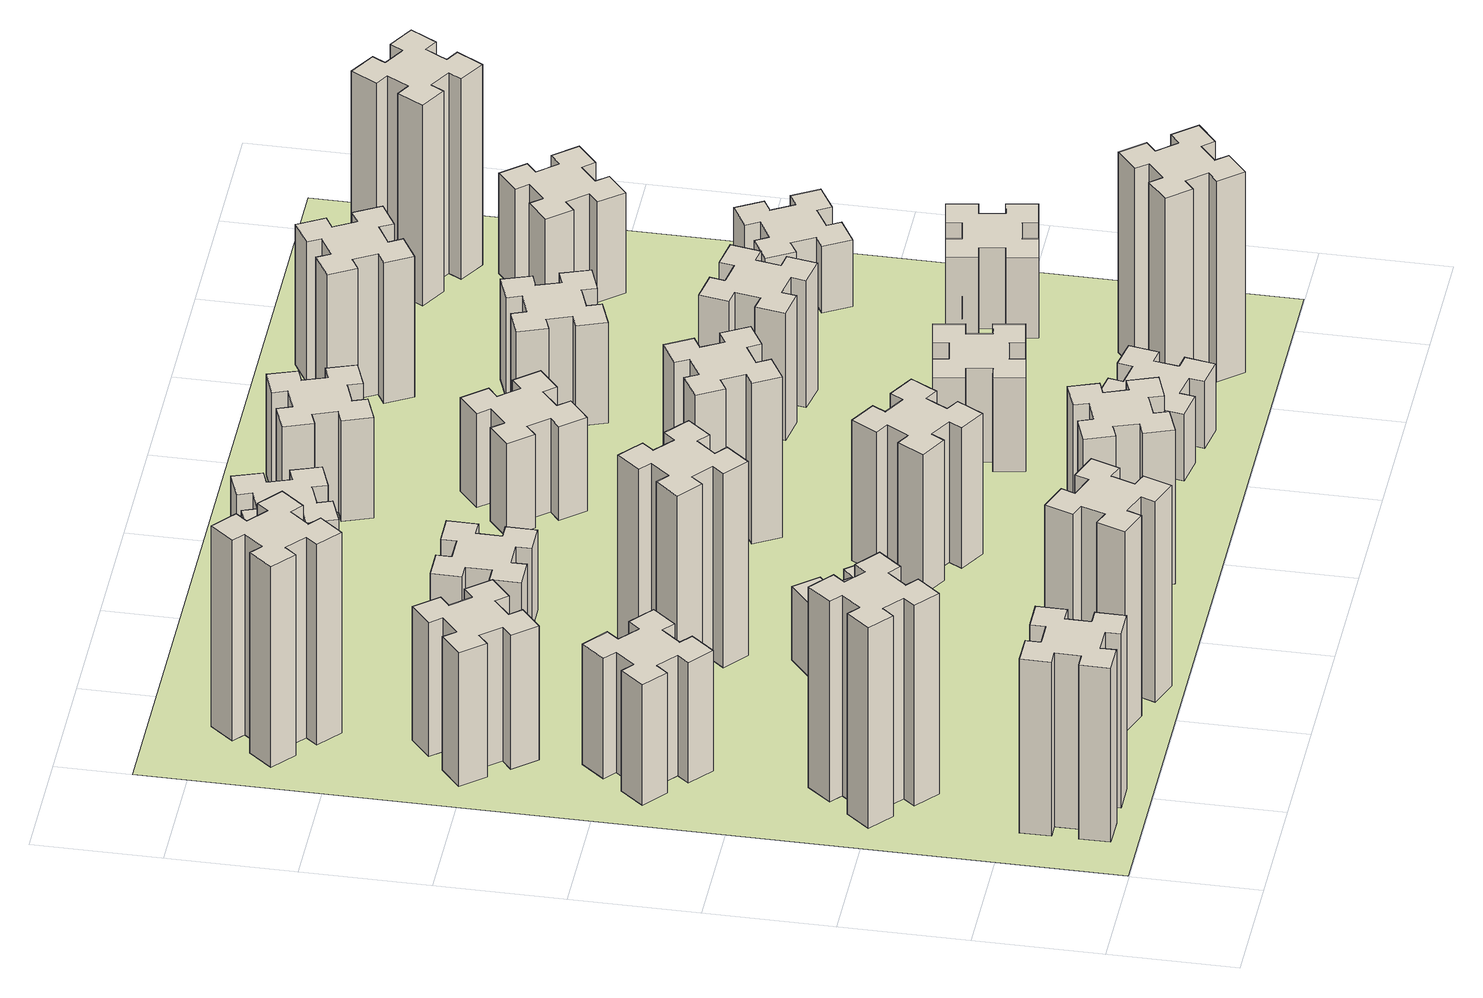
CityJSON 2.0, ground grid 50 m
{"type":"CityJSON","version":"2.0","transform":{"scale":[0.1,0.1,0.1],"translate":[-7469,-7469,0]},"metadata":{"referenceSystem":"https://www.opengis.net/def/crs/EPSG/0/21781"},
"CityObjects":{
"building1":{"type":"Building","attributes":{"class":"1000","function":"1000","usage":"1000","yearOfConstruction":2016,"roofType":"1000","measuredHeight":78,"storeysAboveGround":30,"storeysBelowGround":0},"geometry":[{"type":"Solid","lod":"1","boundaries":[[[[0,1,2,3,4,5,6,7,8,9,10,11,12,13,14,15,16,17,18,19]],[[17,16,20,21]],[[16,15,22,20]],[[15,14,23,22]],[[14,13,24,23]],[[13,12,25,24]],[[12,11,26,25]],[[11,10,27,26]],[[10,9,28,27]],[[9,8,29,28]],[[8,7,30,29]],[[7,6,31,30]],[[6,5,32,31]],[[5,4,33,32]],[[4,3,34,33]],[[3,2,35,34]],[[2,1,36,35]],[[1,0,37,36]],[[0,19,38,37]],[[19,18,39,38]],[[18,17,21,39]],[[24,25,26,27,28,29,30,31,32,33,34,35,36,37,38,39,21,20,22,23]]]]}]},
"building2":{"type":"Building","attributes":{"class":"1000","function":"1000","usage":"1000","yearOfConstruction":2016,"roofType":"1000","measuredHeight":90,"storeysAboveGround":30,"storeysBelowGround":0},"geometry":[{"type":"Solid","lod":"1","boundaries":[[[[40,41,42,43,44,45,46,47,48,49,50,51,52,53,54,55,56,57,58,59]],[[57,56,60,61]],[[56,55,62,60]],[[55,54,63,62]],[[54,53,64,63]],[[53,52,65,64]],[[52,51,66,65]],[[51,50,67,66]],[[50,49,68,67]],[[49,48,69,68]],[[48,47,70,69]],[[47,46,71,70]],[[46,45,72,71]],[[45,44,73,72]],[[44,43,74,73]],[[43,42,75,74]],[[42,41,76,75]],[[41,40,77,76]],[[40,59,78,77]],[[59,58,79,78]],[[58,57,61,79]],[[64,65,66,67,68,69,70,71,72,73,74,75,76,77,78,79,61,60,62,63]]]]}]},
"building3":{"type":"Building","attributes":{"class":"1000","function":"1000","usage":"1000","yearOfConstruction":2016,"roofType":"1000","measuredHeight":54,"storeysAboveGround":30,"storeysBelowGround":0},"geometry":[{"type":"Solid","lod":"1","boundaries":[[[[80,81,82,83,84,85,86,87,88,89,90,91,92,93,94,95,96,97,98,99]],[[97,96,100,101]],[[96,95,102,100]],[[95,94,103,102]],[[94,93,104,103]],[[93,92,105,104]],[[92,91,106,105]],[[91,90,107,106]],[[90,89,108,107]],[[89,88,109,108]],[[88,87,110,109]],[[87,86,111,110]],[[86,85,112,111]],[[85,84,113,112]],[[84,83,114,113]],[[83,82,115,114]],[[82,81,116,115]],[[81,80,117,116]],[[80,99,118,117]],[[99,98,119,118]],[[98,97,101,119]],[[104,105,106,107,108,109,110,111,112,113,114,115,116,117,118,119,101,100,102,103]]]]}]},
"building4":{"type":"Building","attributes":{"class":"1000","function":"1000","usage":"1000","yearOfConstruction":2016,"roofType":"1000","measuredHeight":60,"storeysAboveGround":30,"storeysBelowGround":0},"geometry":[{"type":"Solid","lod":"1","boundaries":[[[[120,121,122,123,124,125,126,127,128,129,130,131,132,133,134,135,136,137,138,139]],[[137,136,140,141]],[[136,135,142,140]],[[135,134,143,142]],[[134,133,144,143]],[[133,132,145,144]],[[132,131,146,145]],[[131,130,147,146]],[[130,129,148,147]],[[129,128,149,148]],[[128,127,150,149]],[[127,126,151,150]],[[126,125,152,151]],[[125,124,153,152]],[[124,123,154,153]],[[123,122,155,154]],[[122,121,156,155]],[[121,120,157,156]],[[120,139,158,157]],[[139,138,159,158]],[[138,137,141,159]],[[144,145,146,147,148,149,150,151,152,153,154,155,156,157,158,159,141,140,142,143]]]]}]},
"building5":{"type":"Building","attributes":{"class":"1000","function":"1000","usage":"1000","yearOfConstruction":2016,"roofType":"1000","measuredHeight":90,"storeysAboveGround":30,"storeysBelowGround":0},"geometry":[{"type":"Solid","lod":"1","boundaries":[[[[160,161,162,163,164,165,166,167,168,169,170,171,172,173,174,175,176,177,178,179]],[[177,176,180,181]],[[176,175,182,180]],[[175,174,183,182]],[[174,173,184,183]],[[173,172,185,184]],[[172,171,186,185]],[[171,170,187,186]],[[170,169,188,187]],[[169,168,189,188]],[[168,167,190,189]],[[167,166,191,190]],[[166,165,192,191]],[[165,164,193,192]],[[164,163,194,193]],[[163,162,195,194]],[[162,161,196,195]],[[161,160,197,196]],[[160,179,198,197]],[[179,178,199,198]],[[178,177,181,199]],[[184,185,186,187,188,189,190,191,192,193,194,195,196,197,198,199,181,180,182,183]]]]}]},
"building6":{"type":"Building","attributes":{"class":"1000","function":"1000","usage":"1000","yearOfConstruction":2016,"roofType":"1000","measuredHeight":90,"storeysAboveGround":30,"storeysBelowGround":0},"geometry":[{"type":"Solid","lod":"1","boundaries":[[[[200,201,202,203,204,205,206,207,208,209,210,211,212,213,214,215,216,217,218,219]],[[217,216,220,221]],[[216,215,222,220]],[[215,214,223,222]],[[214,213,224,223]],[[213,212,225,224]],[[212,211,226,225]],[[211,210,227,226]],[[210,209,228,227]],[[209,208,229,228]],[[208,207,230,229]],[[207,206,231,230]],[[206,205,232,231]],[[205,204,233,232]],[[204,203,234,233]],[[203,202,235,234]],[[202,201,236,235]],[[201,200,237,236]],[[200,219,238,237]],[[219,218,239,238]],[[218,217,221,239]],[[224,225,226,227,228,229,230,231,232,233,234,235,236,237,238,239,221,220,222,223]]]]}]},
"building7":{"type":"Building","attributes":{"class":"1000","function":"1000","usage":"1000","yearOfConstruction":2016,"roofType":"1000","measuredHeight":33,"storeysAboveGround":30,"storeysBelowGround":0},"geometry":[{"type":"Solid","lod":"1","boundaries":[[[[240,241,242,243,244,245,246,247,248,249,250,251,252,253,254,255,256,257,258,259]],[[257,256,260,261]],[[256,255,262,260]],[[255,254,263,262]],[[254,253,264,263]],[[253,252,265,264]],[[252,251,266,265]],[[251,250,267,266]],[[250,249,268,267]],[[249,248,269,268]],[[248,247,270,269]],[[247,246,271,270]],[[246,245,272,271]],[[245,244,273,272]],[[244,243,274,273]],[[243,242,275,274]],[[242,241,276,275]],[[241,240,277,276]],[[240,259,278,277]],[[259,258,279,278]],[[258,257,261,279]],[[264,265,266,267,268,269,270,271,272,273,274,275,276,277,278,279,261,260,262,263]]]]}]},
"building8":{"type":"Building","attributes":{"class":"1000","function":"1000","usage":"1000","yearOfConstruction":2016,"roofType":"1000","measuredHeight":87,"storeysAboveGround":30,"storeysBelowGround":0},"geometry":[{"type":"Solid","lod":"1","boundaries":[[[[280,281,282,283,284,285,286,287,288,289,290,291,292,293,294,295,296,297,298,299]],[[297,296,300,301]],[[296,295,302,300]],[[295,294,303,302]],[[294,293,304,303]],[[293,292,305,304]],[[292,291,306,305]],[[291,290,307,306]],[[290,289,308,307]],[[289,288,309,308]],[[288,287,310,309]],[[287,286,311,310]],[[286,285,312,311]],[[285,284,313,312]],[[284,283,314,313]],[[283,282,315,314]],[[282,281,316,315]],[[281,280,317,316]],[[280,299,318,317]],[[299,298,319,318]],[[298,297,301,319]],[[304,305,306,307,308,309,310,311,312,313,314,315,316,317,318,319,301,300,302,303]]]]}]},
"building9":{"type":"Building","attributes":{"class":"1000","function":"1000","usage":"1000","yearOfConstruction":2016,"roofType":"1000","measuredHeight":36,"storeysAboveGround":30,"storeysBelowGround":0},"geometry":[{"type":"Solid","lod":"1","boundaries":[[[[320,321,322,323,324,325,326,327,328,329,330,331,332,333,334,335,336,337,338,339]],[[337,336,340,341]],[[336,335,342,340]],[[335,334,343,342]],[[334,333,344,343]],[[333,332,345,344]],[[332,331,346,345]],[[331,330,347,346]],[[330,329,348,347]],[[329,328,349,348]],[[328,327,350,349]],[[327,326,351,350]],[[326,325,352,351]],[[325,324,353,352]],[[324,323,354,353]],[[323,322,355,354]],[[322,321,356,355]],[[321,320,357,356]],[[320,339,358,357]],[[339,338,359,358]],[[338,337,341,359]],[[344,345,346,347,348,349,350,351,352,353,354,355,356,357,358,359,341,340,342,343]]]]}]},
"building10":{"type":"Building","attributes":{"class":"1000","function":"1000","usage":"1000","yearOfConstruction":2016,"roofType":"1000","measuredHeight":69,"storeysAboveGround":30,"storeysBelowGround":0},"geometry":[{"type":"Solid","lod":"1","boundaries":[[[[360,361,362,363,364,365,366,367,368,369,370,371,372,373,374,375,376,377,378,379]],[[377,376,380,381]],[[376,375,382,380]],[[375,374,383,382]],[[374,373,384,383]],[[373,372,385,384]],[[372,371,386,385]],[[371,370,387,386]],[[370,369,388,387]],[[369,368,389,388]],[[368,367,390,389]],[[367,366,391,390]],[[366,365,392,391]],[[365,364,393,392]],[[364,363,394,393]],[[363,362,395,394]],[[362,361,396,395]],[[361,360,397,396]],[[360,379,398,397]],[[379,378,399,398]],[[378,377,381,399]],[[384,385,386,387,388,389,390,391,392,393,394,395,396,397,398,399,381,380,382,383]]]]}]},
"building11":{"type":"Building","attributes":{"class":"1000","function":"1000","usage":"1000","yearOfConstruction":2016,"roofType":"1000","measuredHeight":51,"storeysAboveGround":30,"storeysBelowGround":0},"geometry":[{"type":"Solid","lod":"1","boundaries":[[[[400,401,402,403,404,405,406,407,408,409,410,411,412,413,414,415,416,417,418,419]],[[417,416,420,421]],[[416,415,422,420]],[[415,414,423,422]],[[414,413,424,423]],[[413,412,425,424]],[[412,411,426,425]],[[411,410,427,426]],[[410,409,428,427]],[[409,408,429,428]],[[408,407,430,429]],[[407,406,431,430]],[[406,405,432,431]],[[405,404,433,432]],[[404,403,434,433]],[[403,402,435,434]],[[402,401,436,435]],[[401,400,437,436]],[[400,419,438,437]],[[419,418,439,438]],[[418,417,421,439]],[[424,425,426,427,428,429,430,431,432,433,434,435,436,437,438,439,421,420,422,423]]]]}]},
"building12":{"type":"Building","attributes":{"class":"1000","function":"1000","usage":"1000","yearOfConstruction":2016,"roofType":"1000","measuredHeight":63,"storeysAboveGround":30,"storeysBelowGround":0},"geometry":[{"type":"Solid","lod":"1","boundaries":[[[[440,441,442,443,444,445,446,447,448,449,450,451,452,453,454,455,456,457,458,459]],[[457,456,460,461]],[[456,455,462,460]],[[455,454,463,462]],[[454,453,464,463]],[[453,452,465,464]],[[452,451,466,465]],[[451,450,467,466]],[[450,449,468,467]],[[449,448,469,468]],[[448,447,470,469]],[[447,446,471,470]],[[446,445,472,471]],[[445,444,473,472]],[[444,443,474,473]],[[443,442,475,474]],[[442,441,476,475]],[[441,440,477,476]],[[440,459,478,477]],[[459,458,479,478]],[[458,457,461,479]],[[464,465,466,467,468,469,470,471,472,473,474,475,476,477,478,479,461,460,462,463]]]]}]},
"building13":{"type":"Building","attributes":{"class":"1000","function":"1000","usage":"1000","yearOfConstruction":2016,"roofType":"1000","measuredHeight":72,"storeysAboveGround":30,"storeysBelowGround":0},"geometry":[{"type":"Solid","lod":"1","boundaries":[[[[480,481,482,483,484,485,486,487,488,489,490,491,492,493,494,495,496,497,498,499]],[[497,496,500,501]],[[496,495,502,500]],[[495,494,503,502]],[[494,493,504,503]],[[493,492,505,504]],[[492,491,506,505]],[[491,490,507,506]],[[490,489,508,507]],[[489,488,509,508]],[[488,487,510,509]],[[487,486,511,510]],[[486,485,512,511]],[[485,484,513,512]],[[484,483,514,513]],[[483,482,515,514]],[[482,481,516,515]],[[481,480,517,516]],[[480,499,518,517]],[[499,498,519,518]],[[498,497,501,519]],[[504,505,506,507,508,509,510,511,512,513,514,515,516,517,518,519,501,500,502,503]]]]}]},
"building14":{"type":"Building","attributes":{"class":"1000","function":"1000","usage":"1000","yearOfConstruction":2016,"roofType":"1000","measuredHeight":42,"storeysAboveGround":30,"storeysBelowGround":0},"geometry":[{"type":"Solid","lod":"1","boundaries":[[[[520,521,522,523,524,525,526,527,528,529,530,531,532,533,534,535,536,537,538,539]],[[537,536,540,541]],[[536,535,542,540]],[[535,534,543,542]],[[534,533,544,543]],[[533,532,545,544]],[[532,531,546,545]],[[531,530,547,546]],[[530,529,548,547]],[[529,528,549,548]],[[528,527,550,549]],[[527,526,551,550]],[[526,525,552,551]],[[525,524,553,552]],[[524,523,554,553]],[[523,522,555,554]],[[522,521,556,555]],[[521,520,557,556]],[[520,539,558,557]],[[539,538,559,558]],[[538,537,541,559]],[[544,545,546,547,548,549,550,551,552,553,554,555,556,557,558,559,541,540,542,543]]]]}]},
"building15":{"type":"Building","attributes":{"class":"1000","function":"1000","usage":"1000","yearOfConstruction":2016,"roofType":"1000","measuredHeight":30,"storeysAboveGround":30,"storeysBelowGround":0},"geometry":[{"type":"Solid","lod":"1","boundaries":[[[[560,561,562,563,564,565,566,567,568,569,570,571,572,573,574,575,576,577,578,579]],[[577,576,580,581]],[[576,575,582,580]],[[575,574,583,582]],[[574,573,584,583]],[[573,572,585,584]],[[572,571,586,585]],[[571,570,587,586]],[[570,569,588,587]],[[569,568,589,588]],[[568,567,590,589]],[[567,566,591,590]],[[566,565,592,591]],[[565,564,593,592]],[[564,563,594,593]],[[563,562,595,594]],[[562,561,596,595]],[[561,560,597,596]],[[560,579,598,597]],[[579,578,599,598]],[[578,577,581,599]],[[584,585,586,587,588,589,590,591,592,593,594,595,596,597,598,599,581,580,582,583]]]]}]},
"building16":{"type":"Building","attributes":{"class":"1000","function":"1000","usage":"1000","yearOfConstruction":2016,"roofType":"1000","measuredHeight":45,"storeysAboveGround":30,"storeysBelowGround":0},"geometry":[{"type":"Solid","lod":"1","boundaries":[[[[600,601,602,603,604,605,606,607,608,609,610,611,612,613,614,615,616,617,618,619]],[[617,616,620,621]],[[616,615,622,620]],[[615,614,623,622]],[[614,613,624,623]],[[613,612,625,624]],[[612,611,626,625]],[[611,610,627,626]],[[610,609,628,627]],[[609,608,629,628]],[[608,607,630,629]],[[607,606,631,630]],[[606,605,632,631]],[[605,604,633,632]],[[604,603,634,633]],[[603,602,635,634]],[[602,601,636,635]],[[601,600,637,636]],[[600,619,638,637]],[[619,618,639,638]],[[618,617,621,639]],[[624,625,626,627,628,629,630,631,632,633,634,635,636,637,638,639,621,620,622,623]]]]}]},
"building17":{"type":"Building","attributes":{"class":"1000","function":"1000","usage":"1000","yearOfConstruction":2016,"roofType":"1000","measuredHeight":42,"storeysAboveGround":30,"storeysBelowGround":0},"geometry":[{"type":"Solid","lod":"1","boundaries":[[[[640,641,642,643,644,645,646,647,648,649,650,651,652,653,654,655,656,657,658,659]],[[657,656,660,661]],[[656,655,662,660]],[[655,654,663,662]],[[654,653,664,663]],[[653,652,665,664]],[[652,651,666,665]],[[651,650,667,666]],[[650,649,668,667]],[[649,648,669,668]],[[648,647,670,669]],[[647,646,671,670]],[[646,645,672,671]],[[645,644,673,672]],[[644,643,674,673]],[[643,642,675,674]],[[642,641,676,675]],[[641,640,677,676]],[[640,659,678,677]],[[659,658,679,678]],[[658,657,661,679]],[[664,665,666,667,668,669,670,671,672,673,674,675,676,677,678,679,661,660,662,663]]]]}]},
"building18":{"type":"Building","attributes":{"class":"1000","function":"1000","usage":"1000","yearOfConstruction":2016,"roofType":"1000","measuredHeight":57,"storeysAboveGround":30,"storeysBelowGround":0},"geometry":[{"type":"Solid","lod":"1","boundaries":[[[[680,681,682,683,684,685,686,687,688,689,690,691,692,693,694,695,696,697,698,699]],[[697,696,700,701]],[[696,695,702,700]],[[695,694,703,702]],[[694,693,704,703]],[[693,692,705,704]],[[692,691,706,705]],[[691,690,707,706]],[[690,689,708,707]],[[689,688,709,708]],[[688,687,710,709]],[[687,686,711,710]],[[686,685,712,711]],[[685,684,713,712]],[[684,683,714,713]],[[683,682,715,714]],[[682,681,716,715]],[[681,680,717,716]],[[680,699,718,717]],[[699,698,719,718]],[[698,697,701,719]],[[704,705,706,707,708,709,710,711,712,713,714,715,716,717,718,719,701,700,702,703]]]]}]},
"building19":{"type":"Building","attributes":{"class":"1000","function":"1000","usage":"1000","yearOfConstruction":2016,"roofType":"1000","measuredHeight":90,"storeysAboveGround":30,"storeysBelowGround":0},"geometry":[{"type":"Solid","lod":"1","boundaries":[[[[720,721,722,723,724,725,726,727,728,729,730,731,732,733,734,735,736,737,738,739]],[[737,736,740,741]],[[736,735,742,740]],[[735,734,743,742]],[[734,733,744,743]],[[733,732,745,744]],[[732,731,746,745]],[[731,730,747,746]],[[730,729,748,747]],[[729,728,749,748]],[[728,727,750,749]],[[727,726,751,750]],[[726,725,752,751]],[[725,724,753,752]],[[724,723,754,753]],[[723,722,755,754]],[[722,721,756,755]],[[721,720,757,756]],[[720,739,758,757]],[[739,738,759,758]],[[738,737,741,759]],[[744,745,746,747,748,749,750,751,752,753,754,755,756,757,758,759,741,740,742,743]]]]}]},
"building20":{"type":"Building","attributes":{"class":"1000","function":"1000","usage":"1000","yearOfConstruction":2016,"roofType":"1000","measuredHeight":45,"storeysAboveGround":30,"storeysBelowGround":0},"geometry":[{"type":"Solid","lod":"1","boundaries":[[[[760,761,762,763,764,765,766,767,768,769,770,771,772,773,774,775,776,777,778,779]],[[777,776,780,781]],[[776,775,782,780]],[[775,774,783,782]],[[774,773,784,783]],[[773,772,785,784]],[[772,771,786,785]],[[771,770,787,786]],[[770,769,788,787]],[[769,768,789,788]],[[768,767,790,789]],[[767,766,791,790]],[[766,765,792,791]],[[765,764,793,792]],[[764,763,794,793]],[[763,762,795,794]],[[762,761,796,795]],[[761,760,797,796]],[[760,779,798,797]],[[779,778,799,798]],[[778,777,781,799]],[[784,785,786,787,788,789,790,791,792,793,794,795,796,797,798,799,781,780,782,783]]]]}]},
"building21":{"type":"Building","attributes":{"class":"1000","function":"1000","usage":"1000","yearOfConstruction":2016,"roofType":"1000","measuredHeight":63,"storeysAboveGround":30,"storeysBelowGround":0},"geometry":[{"type":"Solid","lod":"1","boundaries":[[[[800,801,802,803,804,805,806,807,808,809,810,811,812,813,814,815,816,817,818,819]],[[817,816,820,821]],[[816,815,822,820]],[[815,814,823,822]],[[814,813,824,823]],[[813,812,825,824]],[[812,811,826,825]],[[811,810,827,826]],[[810,809,828,827]],[[809,808,829,828]],[[808,807,830,829]],[[807,806,831,830]],[[806,805,832,831]],[[805,804,833,832]],[[804,803,834,833]],[[803,802,835,834]],[[802,801,836,835]],[[801,800,837,836]],[[800,819,838,837]],[[819,818,839,838]],[[818,817,821,839]],[[824,825,826,827,828,829,830,831,832,833,834,835,836,837,838,839,821,820,822,823]]]]}]},
"building22":{"type":"Building","attributes":{"class":"1000","function":"1000","usage":"1000","yearOfConstruction":2016,"roofType":"1000","measuredHeight":36,"storeysAboveGround":30,"storeysBelowGround":0},"geometry":[{"type":"Solid","lod":"1","boundaries":[[[[840,841,842,843,844,845,846,847,848,849,850,851,852,853,854,855,856,857,858,859]],[[857,856,860,861]],[[856,855,862,860]],[[855,854,863,862]],[[854,853,864,863]],[[853,852,865,864]],[[852,851,866,865]],[[851,850,867,866]],[[850,849,868,867]],[[849,848,869,868]],[[848,847,870,869]],[[847,846,871,870]],[[846,845,872,871]],[[845,844,873,872]],[[844,843,874,873]],[[843,842,875,874]],[[842,841,876,875]],[[841,840,877,876]],[[840,859,878,877]],[[859,858,879,878]],[[858,857,861,879]],[[864,865,866,867,868,869,870,871,872,873,874,875,876,877,878,879,861,860,862,863]]]]}]},
"building23":{"type":"Building","attributes":{"class":"1000","function":"1000","usage":"1000","yearOfConstruction":2016,"roofType":"1000","measuredHeight":30,"storeysAboveGround":30,"storeysBelowGround":0},"geometry":[{"type":"Solid","lod":"1","boundaries":[[[[880,881,882,883,884,885,886,887,888,889,890,891,892,893,894,895,896,897,898,899]],[[897,896,900,901]],[[896,895,902,900]],[[895,894,903,902]],[[894,893,904,903]],[[893,892,905,904]],[[892,891,906,905]],[[891,890,907,906]],[[890,889,908,907]],[[889,888,909,908]],[[888,887,910,909]],[[887,886,911,910]],[[886,885,912,911]],[[885,884,913,912]],[[884,883,914,913]],[[883,882,915,914]],[[882,881,916,915]],[[881,880,917,916]],[[880,899,918,917]],[[899,898,919,918]],[[898,897,901,919]],[[904,905,906,907,908,909,910,911,912,913,914,915,916,917,918,919,901,900,902,903]]]]}]},
"building24":{"type":"Building","attributes":{"class":"1000","function":"1000","usage":"1000","yearOfConstruction":2016,"roofType":"1000","measuredHeight":45,"storeysAboveGround":30,"storeysBelowGround":0},"geometry":[{"type":"Solid","lod":"1","boundaries":[[[[920,921,922,923,924,925,926,927,928,929,930,931,932,933,934,935,936,937,938,939]],[[937,936,940,941]],[[936,935,942,940]],[[935,934,943,942]],[[934,933,944,943]],[[933,932,945,944]],[[932,931,946,945]],[[931,930,947,946]],[[930,929,948,947]],[[929,928,949,948]],[[928,927,950,949]],[[927,926,951,950]],[[926,925,952,951]],[[925,924,953,952]],[[924,923,954,953]],[[923,922,955,954]],[[922,921,956,955]],[[921,920,957,956]],[[920,939,958,957]],[[939,938,959,958]],[[938,937,941,959]],[[944,945,946,947,948,949,950,951,952,953,954,955,956,957,958,959,941,940,942,943]]]]}]},
"building25":{"type":"Building","attributes":{"class":"1000","function":"1000","usage":"1000","yearOfConstruction":2016,"roofType":"1000","measuredHeight":90,"storeysAboveGround":30,"storeysBelowGround":0},"geometry":[{"type":"Solid","lod":"1","boundaries":[[[[960,961,962,963,964,965,966,967,968,969,970,971,972,973,974,975,976,977,978,979]],[[977,976,980,981]],[[976,975,982,980]],[[975,974,983,982]],[[974,973,984,983]],[[973,972,985,984]],[[972,971,986,985]],[[971,970,987,986]],[[970,969,988,987]],[[969,968,989,988]],[[968,967,990,989]],[[967,966,991,990]],[[966,965,992,991]],[[965,964,993,992]],[[964,963,994,993]],[[963,962,995,994]],[[962,961,996,995]],[[961,960,997,996]],[[960,979,998,997]],[[979,978,999,998]],[[978,977,981,999]],[[984,985,986,987,988,989,990,991,992,993,994,995,996,997,998,999,981,980,982,983]]]]}]},
"landuse1":{"type":"LandUse","attributes":{"name":"plot1","function":"1010"},"geometry":[{"type":"MultiSurface","lod":"1","boundaries":[[[1000,1001,1002,1003]]]}]}
},
"vertices":[
[265,325,0],[265,225,0],[205,225,0],[205,105,0],[325,105,0],[325,165,0],[425,165,0],[425,105,0],[545,105,0],[545,225,0],[485,225,0],[485,325,0],[545,325,0],[545,445,0],[425,445,0],[425,385,0],[325,385,0],[325,445,0],[205,445,0],[205,325,0],[325,385,780],[325,445,780],[425,385,780],[425,445,780],[545,445,780],[545,325,780],[485,325,780],[485,225,780],[545,225,780],[545,105,780],[425,105,780],[425,165,780],[325,165,780],[325,105,780],[205,105,780],[205,225,780],[265,225,780],[265,325,780],[205,325,780],[205,445,780],
[484,1067,0],[408,1132,0],[446,1178,0],[354,1255,0],[277,1163,0],[323,1124,0],[259,1048,0],[213,1086,0],[136,994,0],[228,917,0],[266,963,0],[343,899,0],[304,853,0],[396,776,0],[473,868,0],[427,906,0],[492,983,0],[538,944,0],[615,1036,0],[523,1113,0],[492,983,900],[538,944,900],[427,906,900],[473,868,900],[396,776,900],[304,853,900],[343,899,900],[266,963,900],[228,917,900],[136,994,900],[213,1086,900],[259,1048,900],[323,1124,900],[277,1163,900],[354,1255,900],[446,1178,900],[408,1132,900],[484,1067,900],[523,1113,900],[615,1036,900],
[484,1907,0],[408,1972,0],[446,2018,0],[354,2095,0],[277,2003,0],[323,1964,0],[259,1888,0],[213,1926,0],[136,1834,0],[228,1757,0],[266,1803,0],[343,1739,0],[304,1693,0],[396,1616,0],[473,1708,0],[427,1746,0],[492,1823,0],[538,1784,0],[615,1876,0],[523,1953,0],[492,1823,540],[538,1784,540],[427,1746,540],[473,1708,540],[396,1616,540],[304,1693,540],[343,1739,540],[266,1803,540],[228,1757,540],[136,1834,540],[213,1926,540],[259,1888,540],[323,1964,540],[277,2003,540],[354,2095,540],[446,2018,540],[408,1972,540],[484,1907,540],[523,1953,540],[615,1876,540],
[492,2528,0],[427,2604,0],[473,2643,0],[396,2735,0],[304,2658,0],[343,2612,0],[266,2547,0],[228,2593,0],[136,2516,0],[213,2424,0],[259,2463,0],[323,2386,0],[277,2348,0],[354,2256,0],[446,2333,0],[408,2379,0],[484,2443,0],[523,2397,0],[615,2474,0],[538,2566,0],[484,2443,600],[523,2397,600],[408,2379,600],[446,2333,600],[354,2256,600],[277,2348,600],[323,2386,600],[259,2463,600],[213,2424,600],[136,2516,600],[228,2593,600],[266,2547,600],[343,2612,600],[304,2658,600],[396,2735,600],[473,2643,600],[427,2604,600],[492,2528,600],[538,2566,600],[615,2474,600],
[1029,360,0],[995,266,0],[939,287,0],[897,174,0],[1010,133,0],[1031,189,0],[1125,155,0],[1104,99,0],[1217,57,0],[1258,170,0],[1202,191,0],[1236,285,0],[1292,264,0],[1333,377,0],[1220,418,0],[1200,362,0],[1106,396,0],[1127,452,0],[1014,493,0],[973,380,0],[1106,396,900],[1127,452,900],[1200,362,900],[1220,418,900],[1333,377,900],[1292,264,900],[1236,285,900],[1202,191,900],[1258,170,900],[1217,57,900],[1104,99,900],[1125,155,900],[1031,189,900],[1010,133,900],[897,174,900],[939,287,900],[995,266,900],[1029,360,900],[973,380,900],[1014,493,900],
[484,3287,0],[408,3352,0],[446,3398,0],[354,3475,0],[277,3383,0],[323,3344,0],[259,3268,0],[213,3306,0],[136,3214,0],[228,3137,0],[266,3183,0],[343,3119,0],[304,3073,0],[396,2996,0],[473,3088,0],[427,3126,0],[492,3203,0],[538,3164,0],[615,3256,0],[523,3333,0],[492,3203,900],[538,3164,900],[427,3126,900],[473,3088,900],[396,2996,900],[304,3073,900],[343,3119,900],[266,3183,900],[228,3137,900],[136,3214,900],[213,3306,900],[259,3268,900],[323,3344,900],[277,3383,900],[354,3475,900],[446,3398,900],[408,3352,900],[484,3287,900],[523,3333,900],[615,3256,900],
[1083,1332,0],[1006,1267,0],[968,1313,0],[876,1236,0],[953,1144,0],[999,1183,0],[1063,1106,0],[1017,1068,0],[1094,976,0],[1186,1053,0],[1148,1099,0],[1224,1163,0],[1263,1117,0],[1355,1194,0],[1278,1286,0],[1232,1248,0],[1167,1324,0],[1213,1363,0],[1136,1455,0],[1044,1378,0],[1167,1324,330],[1213,1363,330],[1232,1248,330],[1278,1286,330],[1355,1194,330],[1263,1117,330],[1224,1163,330],[1148,1099,330],[1186,1053,330],[1094,976,330],[1017,1068,330],[1063,1106,330],[999,1183,330],[953,1144,330],[876,1236,330],[968,1313,330],[1006,1267,330],[1083,1332,330],[1044,1378,330],[1136,1455,330],
[1006,1803,0],[1083,1739,0],[1044,1693,0],[1136,1616,0],[1213,1708,0],[1167,1746,0],[1232,1823,0],[1278,1784,0],[1355,1876,0],[1263,1953,0],[1224,1907,0],[1148,1972,0],[1186,2018,0],[1094,2095,0],[1017,2003,0],[1063,1964,0],[999,1888,0],[953,1926,0],[876,1834,0],[968,1757,0],[999,1888,870],[953,1926,870],[1063,1964,870],[1017,2003,870],[1094,2095,870],[1186,2018,870],[1148,1972,870],[1224,1907,870],[1263,1953,870],[1355,1876,870],[1278,1784,870],[1232,1823,870],[1167,1746,870],[1213,1708,870],[1136,1616,870],[1044,1693,870],[1083,1739,870],[1006,1803,870],[968,1757,870],[876,1834,870],
[1165,2705,0],[1065,2705,0],[1065,2765,0],[945,2765,0],[945,2645,0],[1005,2645,0],[1005,2545,0],[945,2545,0],[945,2425,0],[1065,2425,0],[1065,2485,0],[1165,2485,0],[1165,2425,0],[1285,2425,0],[1285,2545,0],[1225,2545,0],[1225,2645,0],[1285,2645,0],[1285,2765,0],[1165,2765,0],[1225,2645,360],[1285,2645,360],[1225,2545,360],[1285,2545,360],[1285,2425,360],[1165,2425,360],[1165,2485,360],[1065,2485,360],[1065,2425,360],[945,2425,360],[945,2545,360],[1005,2545,360],[1005,2645,360],[945,2645,360],[945,2765,360],[1065,2765,360],[1065,2705,360],[1165,2705,360],[1165,2765,360],[1285,2765,360],
[1965,496,0],[1871,462,0],[1850,518,0],[1737,477,0],[1779,364,0],[1835,385,0],[1869,291,0],[1813,270,0],[1854,157,0],[1967,199,0],[1946,255,0],[2040,289,0],[2060,233,0],[2173,274,0],[2132,387,0],[2076,366,0],[2042,460,0],[2098,480,0],[2057,593,0],[1944,552,0],[2042,460,690],[2098,480,690],[2076,366,690],[2132,387,690],[2173,274,690],[2060,233,690],[2040,289,690],[1946,255,690],[1967,199,690],[1854,157,690],[1813,270,690],[1869,291,690],[1835,385,690],[1779,364,690],[1737,477,690],[1850,518,690],[1871,462,690],[1965,496,690],[1944,552,690],[2057,593,690],
[1125,3456,0],[1031,3422,0],[1010,3478,0],[897,3437,0],[939,3324,0],[995,3345,0],[1029,3251,0],[973,3230,0],[1014,3117,0],[1127,3159,0],[1106,3215,0],[1200,3249,0],[1220,3193,0],[1333,3234,0],[1292,3347,0],[1236,3326,0],[1202,3420,0],[1258,3440,0],[1217,3553,0],[1104,3512,0],[1202,3420,510],[1258,3440,510],[1236,3326,510],[1292,3347,510],[1333,3234,510],[1220,3193,510],[1200,3249,510],[1106,3215,510],[1127,3159,510],[1014,3117,510],[973,3230,510],[1029,3251,510],[995,3345,510],[939,3324,510],[897,3437,510],[1010,3478,510],[1031,3422,510],[1125,3456,510],[1104,3512,510],[1217,3553,510],
[1926,1017,0],[1976,1104,0],[2028,1074,0],[2088,1178,0],[1984,1238,0],[1954,1186,0],[1867,1236,0],[1897,1288,0],[1793,1348,0],[1733,1244,0],[1785,1214,0],[1735,1127,0],[1683,1157,0],[1623,1053,0],[1727,993,0],[1757,1045,0],[1844,995,0],[1814,943,0],[1918,883,0],[1978,987,0],[1844,995,630],[1814,943,630],[1757,1045,630],[1727,993,630],[1623,1053,630],[1683,1157,630],[1735,1127,630],[1785,1214,630],[1733,1244,630],[1793,1348,630],[1897,1288,630],[1867,1236,630],[1954,1186,630],[1984,1238,630],[2088,1178,630],[2028,1074,630],[1976,1104,630],[1926,1017,630],[1978,987,630],[1918,883,630],
[1967,1735,0],[2054,1785,0],[2084,1733,0],[2188,1793,0],[2128,1897,0],[2076,1867,0],[2026,1954,0],[2078,1984,0],[2018,2088,0],[1914,2028,0],[1944,1976,0],[1857,1926,0],[1827,1978,0],[1723,1918,0],[1783,1814,0],[1835,1844,0],[1885,1757,0],[1833,1727,0],[1893,1623,0],[1997,1683,0],[1885,1757,720],[1833,1727,720],[1835,1844,720],[1783,1814,720],[1723,1918,720],[1827,1978,720],[1857,1926,720],[1944,1976,720],[1914,2028,720],[2018,2088,720],[2078,1984,720],[2026,1954,720],[2076,1867,720],[2128,1897,720],[2188,1793,720],[2084,1733,720],[2054,1785,720],[1967,1735,720],[1997,1683,720],[1893,1623,720],
[1988,2479,0],[2064,2543,0],[2103,2497,0],[2195,2574,0],[2118,2666,0],[2072,2628,0],[2007,2704,0],[2053,2743,0],[1976,2835,0],[1884,2758,0],[1923,2712,0],[1846,2647,0],[1808,2693,0],[1716,2616,0],[1793,2524,0],[1839,2563,0],[1903,2486,0],[1857,2448,0],[1934,2356,0],[2026,2433,0],[1903,2486,420],[1857,2448,420],[1839,2563,420],[1793,2524,420],[1716,2616,420],[1808,2693,420],[1846,2647,420],[1923,2712,420],[1884,2758,420],[1976,2835,420],[2053,2743,420],[2007,2704,420],[2072,2628,420],[2118,2666,420],[2195,2574,420],[2103,2497,420],[2064,2543,420],[1988,2479,420],[2026,2433,420],[1934,2356,420],
[2596,444,0],[2578,345,0],[2519,356,0],[2498,237,0],[2617,217,0],[2627,276,0],[2725,258,0],[2715,199,0],[2833,178,0],[2854,297,0],[2795,307,0],[2812,405,0],[2871,395,0],[2892,513,0],[2774,534,0],[2764,475,0],[2665,492,0],[2676,551,0],[2557,572,0],[2537,454,0],[2665,492,300],[2676,551,300],[2764,475,300],[2774,534,300],[2892,513,300],[2871,395,300],[2812,405,300],[2795,307,300],[2854,297,300],[2833,178,300],[2715,199,300],[2725,258,300],[2627,276,300],[2617,217,300],[2498,237,300],[2519,356,300],[2578,345,300],[2596,444,300],[2537,454,300],[2557,572,300],
[1865,3456,0],[1771,3422,0],[1750,3478,0],[1637,3437,0],[1679,3324,0],[1735,3345,0],[1769,3251,0],[1713,3230,0],[1754,3117,0],[1867,3159,0],[1846,3215,0],[1940,3249,0],[1960,3193,0],[2073,3234,0],[2032,3347,0],[1976,3326,0],[1942,3420,0],[1998,3440,0],[1957,3553,0],[1844,3512,0],[1942,3420,450],[1998,3440,450],[1976,3326,450],[2032,3347,450],[2073,3234,450],[1960,3193,450],[1940,3249,450],[1846,3215,450],[1867,3159,450],[1754,3117,450],[1713,3230,450],[1769,3251,450],[1735,3345,450],[1679,3324,450],[1637,3437,450],[1750,3478,450],[1771,3422,450],[1865,3456,450],[1844,3512,450],[1957,3553,450],
[2625,1132,0],[2527,1115,0],[2517,1174,0],[2398,1153,0],[2419,1035,0],[2478,1045,0],[2496,947,0],[2437,937,0],[2457,818,0],[2576,839,0],[2565,898,0],[2664,916,0],[2674,857,0],[2792,877,0],[2771,996,0],[2712,985,0],[2695,1084,0],[2754,1094,0],[2733,1212,0],[2615,1191,0],[2695,1084,420],[2754,1094,420],[2712,985,420],[2771,996,420],[2792,877,420],[2674,857,420],[2664,916,420],[2565,898,420],[2576,839,420],[2457,818,420],[2437,937,420],[2496,947,420],[2478,1045,420],[2419,1035,420],[2398,1153,420],[2517,1174,420],[2527,1115,420],[2625,1132,420],[2615,1191,420],[2733,1212,420],
[2627,1756,0],[2725,1738,0],[2715,1679,0],[2833,1658,0],[2854,1777,0],[2795,1787,0],[2812,1885,0],[2871,1875,0],[2892,1993,0],[2774,2014,0],[2764,1955,0],[2665,1972,0],[2676,2031,0],[2557,2052,0],[2537,1934,0],[2596,1924,0],[2578,1825,0],[2519,1836,0],[2498,1717,0],[2617,1697,0],[2578,1825,570],[2519,1836,570],[2596,1924,570],[2537,1934,570],[2557,2052,570],[2676,2031,570],[2665,1972,570],[2764,1955,570],[2774,2014,570],[2892,1993,570],[2871,1875,570],[2812,1885,570],[2795,1787,570],[2854,1777,570],[2833,1658,570],[2715,1679,570],[2725,1738,570],[2627,1756,570],[2617,1697,570],[2498,1717,570],
[3268,259,0],[3344,323,0],[3383,277,0],[3475,354,0],[3398,446,0],[3352,408,0],[3287,484,0],[3333,523,0],[3256,615,0],[3164,538,0],[3203,492,0],[3126,427,0],[3088,473,0],[2996,396,0],[3073,304,0],[3119,343,0],[3183,266,0],[3137,228,0],[3214,136,0],[3306,213,0],[3183,266,900],[3137,228,900],[3119,343,900],[3073,304,900],[2996,396,900],[3088,473,900],[3126,427,900],[3203,492,900],[3164,538,900],[3256,615,900],[3333,523,900],[3287,484,900],[3352,408,900],[3398,446,900],[3475,354,900],[3383,277,900],[3344,323,900],[3268,259,900],[3306,213,900],[3214,136,900],
[2586,2475,0],[2680,2509,0],[2700,2453,0],[2813,2494,0],[2772,2607,0],[2716,2586,0],[2682,2680,0],[2738,2700,0],[2697,2813,0],[2584,2772,0],[2605,2716,0],[2511,2682,0],[2490,2738,0],[2377,2697,0],[2419,2584,0],[2475,2605,0],[2509,2511,0],[2453,2490,0],[2494,2377,0],[2607,2419,0],[2509,2511,450],[2453,2490,450],[2475,2605,450],[2419,2584,450],[2377,2697,450],[2490,2738,450],[2511,2682,450],[2605,2716,450],[2584,2772,450],[2697,2813,450],[2738,2700,450],[2682,2680,450],[2716,2586,450],[2772,2607,450],[2813,2494,450],[2700,2453,450],[2680,2509,450],[2586,2475,450],[2607,2419,450],[2494,2377,450],
[2716,3347,0],[2666,3434,0],[2718,3464,0],[2658,3568,0],[2554,3508,0],[2584,3456,0],[2497,3406,0],[2467,3458,0],[2363,3398,0],[2423,3294,0],[2475,3324,0],[2525,3237,0],[2473,3207,0],[2533,3103,0],[2637,3163,0],[2607,3215,0],[2694,3265,0],[2724,3213,0],[2828,3273,0],[2768,3377,0],[2694,3265,630],[2724,3213,630],[2607,3215,630],[2637,3163,630],[2533,3103,630],[2473,3207,630],[2525,3237,630],[2475,3324,630],[2423,3294,630],[2363,3398,630],[2467,3458,630],[2497,3406,630],[2584,3456,630],[2554,3508,630],[2658,3568,630],[2718,3464,630],[2666,3434,630],[2716,3347,630],[2768,3377,630],[2828,3273,630],
[3465,1232,0],[3367,1215,0],[3357,1274,0],[3238,1253,0],[3259,1135,0],[3318,1145,0],[3336,1047,0],[3277,1037,0],[3297,918,0],[3416,939,0],[3405,998,0],[3504,1016,0],[3514,957,0],[3632,977,0],[3611,1096,0],[3552,1085,0],[3535,1184,0],[3594,1194,0],[3573,1312,0],[3455,1291,0],[3535,1184,360],[3594,1194,360],[3552,1085,360],[3611,1096,360],[3632,977,360],[3514,957,360],[3504,1016,360],[3405,998,360],[3416,939,360],[3297,918,360],[3277,1037,360],[3336,1047,360],[3318,1145,360],[3259,1135,360],[3238,1253,360],[3357,1274,360],[3367,1215,360],[3465,1232,360],[3455,1291,360],[3573,1312,360],
[3556,1867,0],[3506,1954,0],[3558,1984,0],[3498,2088,0],[3394,2028,0],[3424,1976,0],[3337,1926,0],[3307,1978,0],[3203,1918,0],[3263,1814,0],[3315,1844,0],[3365,1757,0],[3313,1727,0],[3373,1623,0],[3477,1683,0],[3447,1735,0],[3534,1785,0],[3564,1733,0],[3668,1793,0],[3608,1897,0],[3534,1785,300],[3564,1733,300],[3447,1735,300],[3477,1683,300],[3373,1623,300],[3313,1727,300],[3365,1757,300],[3315,1844,300],[3263,1814,300],[3203,1918,300],[3307,1978,300],[3337,1926,300],[3424,1976,300],[3394,2028,300],[3498,2088,300],[3558,1984,300],[3506,1954,300],[3556,1867,300],[3608,1897,300],[3668,1793,300],
[3452,2728,0],[3387,2804,0],[3433,2843,0],[3356,2935,0],[3264,2858,0],[3303,2812,0],[3226,2747,0],[3188,2793,0],[3096,2716,0],[3173,2624,0],[3219,2663,0],[3283,2586,0],[3237,2548,0],[3314,2456,0],[3406,2533,0],[3368,2579,0],[3444,2643,0],[3483,2597,0],[3575,2674,0],[3498,2766,0],[3444,2643,450],[3483,2597,450],[3368,2579,450],[3406,2533,450],[3314,2456,450],[3237,2548,450],[3283,2586,450],[3219,2663,450],[3173,2624,450],[3096,2716,450],[3188,2793,450],[3226,2747,450],[3303,2812,450],[3264,2858,450],[3356,2935,450],[3433,2843,450],[3387,2804,450],[3452,2728,450],[3498,2766,450],[3575,2674,450],
[3237,3165,0],[3324,3115,0],[3294,3063,0],[3398,3003,0],[3458,3107,0],[3406,3137,0],[3456,3224,0],[3508,3194,0],[3568,3298,0],[3464,3358,0],[3434,3306,0],[3347,3356,0],[3377,3408,0],[3273,3468,0],[3213,3364,0],[3265,3334,0],[3215,3247,0],[3163,3277,0],[3103,3173,0],[3207,3113,0],[3215,3247,900],[3163,3277,900],[3265,3334,900],[3213,3364,900],[3273,3468,900],[3377,3408,900],[3347,3356,900],[3434,3306,900],[3464,3358,900],[3568,3298,900],[3508,3194,900],[3456,3224,900],[3406,3137,900],[3458,3107,900],[3398,3003,900],[3294,3063,900],[3324,3115,900],[3237,3165,900],[3207,3113,900],[3103,3173,900],
[5,3705,0],[3705,3705,0],[3705,5,0],[5,5,0]
]}
